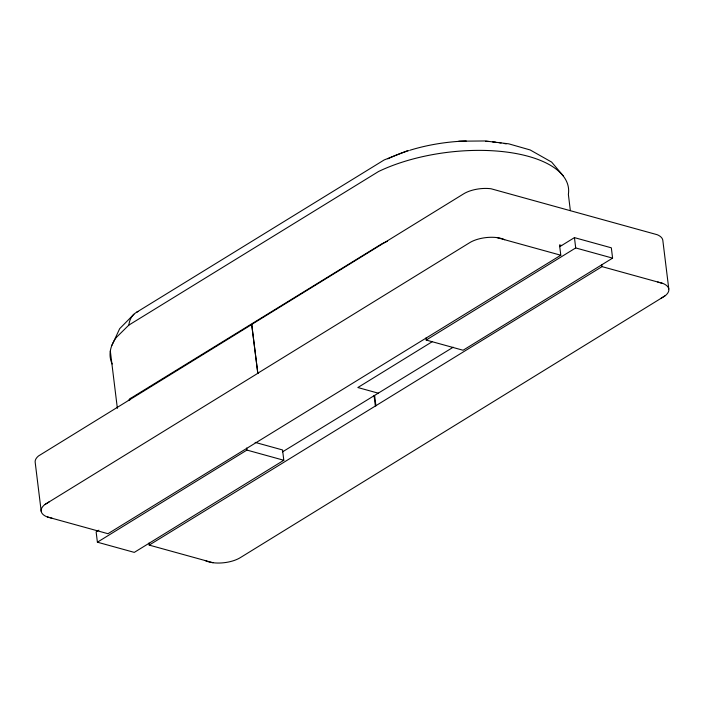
<?xml version="1.0" encoding="UTF-8"?>
<svg xmlns="http://www.w3.org/2000/svg" width="704" height="704" viewBox="0 0 704 704"><rect width="100%" height="100%" fill="white"/><g stroke="black" fill="none" stroke-linecap="round" stroke-linejoin="round"><path stroke-width="1.06" d="M111.98 345.189L119.689 328.654L133.91 314.248M138.019 311.546A27.342 19.782 52.6 0 0 128.885 325.054L116.301 337.471A115.482 50.266 -7 0 0 112.165 363.994M128.348 400.567L130.618 398.341L381.823 243.83A124.511 54.19 -7 0 1 387.358 241.287M136.541 312.286L384.155 159.958L407.396 150.762M128.911 325.063L378.532 171.521A115.482 50.266 -7 0 1 505.058 151.87A115.482 50.266 -7 0 1 568.366 194.366L570.354 210.602M251.706 324.438L257.814 373.322L251.706 324.438L463.364 194.022A22.502 9.794 -7 0 1 491.005 188.751L657.272 234.731A24.015 10.454 -7 0 1 662.79 240.099L668.791 288.957M251.812 324.465L38.5 455.963A24.015 10.454 -7 0 0 35.209 462.519L41.21 511.368M257.699 373.287L469.366 242.88A22.502 9.794 -7 0 1 504.689 239.73M45.135 504.354L257.814 373.322M98.877 530.2L96.131 531.881L97.398 542.194L134.288 552.385L283.809 460.266L282.542 449.953L255.138 442.385M559.786 246.655L574.446 237.626L611.336 247.817L612.594 258.13L463.082 350.249L426.193 340.058L425.938 337.999M561.66 245.502L559.53 244.913L560.798 255.226L107.967 533.711L47.406 516.982M97.398 542.194L246.919 450.076L283.809 460.266M426.193 340.058L575.705 247.94L612.594 258.13M432.212 341.713L357.843 387.534L378.506 393.246M282.489 451.88L453.218 347.213M148.949 543.03L149.204 545.098L602.034 266.622L662.596 283.351M664.858 295.979L240.636 557.445A22.502 9.794 -7 0 1 205.313 560.595M49.192 501.855L44.502 504.812A24.015 10.454 -7 0 0 46.728 516.745L52.263 518.32M660.81 298.47L665.5 295.513A24.015 10.454 -7 0 0 663.274 283.589L657.73 282.005M458.753 141.205L484.986 140.967L508.71 143.827L530.156 149.952L551.628 162.087L563.534 176.15M497.006 237.609L560.798 255.226M149.204 545.098L212.995 562.716M601.779 264.554L602.034 266.622M574.446 237.626L575.705 247.94M374.642 395.622L375.91 405.935M374.062 395.463L375.32 405.777M246.664 448.017L246.919 450.076M110.326 350.997L117.374 408.382M129.765 400.092A2.482 1.795 52.6 0 1 130.618 398.341M387.79 158.831A98.032 42.671 -7 0 1 408.998 150.533M409.992 150.225A98.032 42.671 -7 0 1 466.198 140.985M485.707 141.275A98.032 42.671 -7 0 1 489.086 141.522M492.439 141.838A98.032 42.671 -7 0 1 495.739 142.208M498.969 142.648A98.032 42.671 -7 0 1 501.09 142.965M504.187 143.493A98.032 42.671 -7 0 1 506.202 143.88"/></g></svg>
